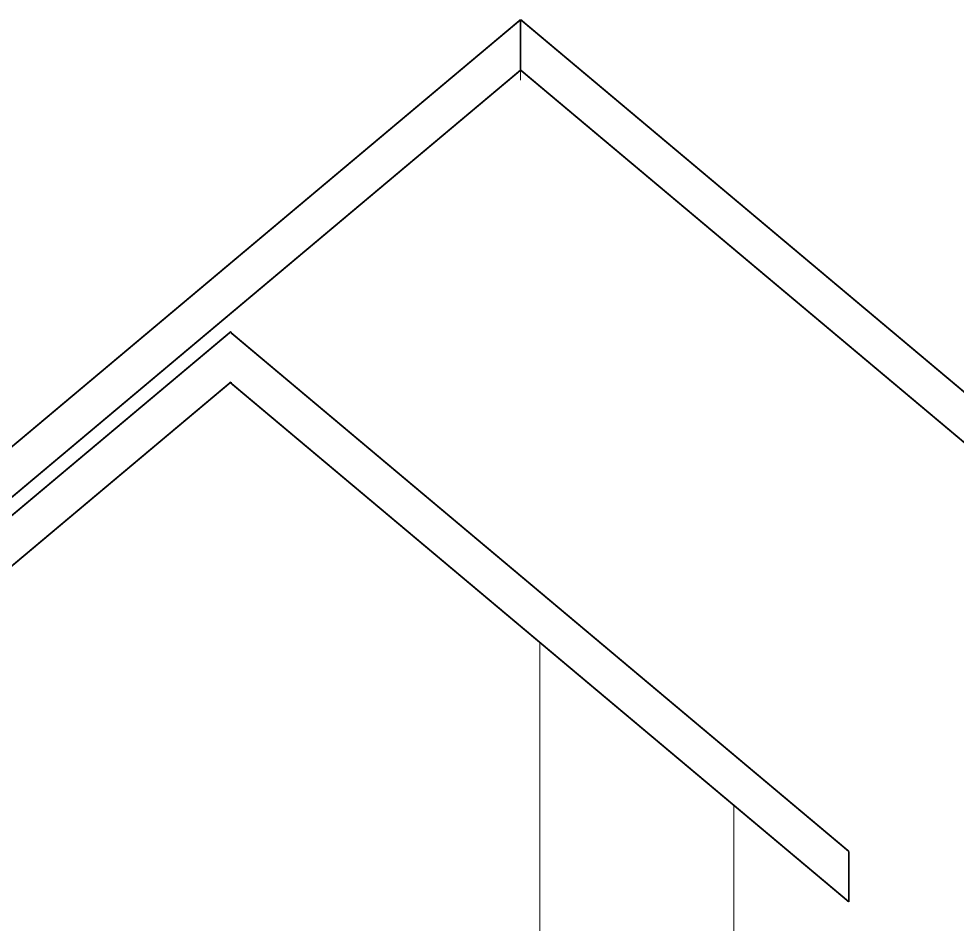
# Model space of a CAD drawing. Extents: x -27.1 to 14.4, y -13.6 to 27.5.
# Drawn here: x -19.332 to -14.472, y 12.444 to 17.131 of the extents above; entities that cross this region are included whole.
import ezdxf

# ---------------------------------------------------------------- set-up
doc = ezdxf.new("R2010")
doc.units = 0
doc.header["$MEASUREMENT"] = 0
doc.layers.add('CUBIERTAS', color=7, linetype='Continuous', lineweight=0, plot=False)
doc.layers.add('MUROS_EXTERIORES', color=7, linetype='Continuous', lineweight=0, plot=False)

msp = doc.modelspace()

# ---------------------------------------------------------------- linework, layer by layer
at = {"layer": 'CUBIERTAS', "color": 220, "linetype": 'Continuous', "const_width": 0.009}
for points in [[(-21.8649, 12.8208), (-16.7335, 17.1266)], [(-16.7335, 17.1266), (-11.2559, 12.5303)], [(-16.7335, 16.8655), (-16.7335, 17.1266)], [(-21.8649, 12.5598), (-16.7335, 16.8655)], [(-16.7335, 16.8655), (-11.2559, 12.2692)], [(-21.4406, 12.8209), (-18.2335, 15.512)], [(-18.2335, 15.506), (-18.2335, 15.512)], [(-18.2335, 15.506), (-15.0335, 12.8208)], [(-21.4406, 12.5598), (-18.2335, 15.2509)], [(-18.2335, 15.2449), (-18.2335, 15.2509)], [(-18.2335, 15.2449), (-15.0335, 12.5598)], [(-15.0335, 12.5598), (-15.0335, 12.8208)]]:
    msp.add_lwpolyline(points, dxfattribs=at)
at = {"layer": 'MUROS_EXTERIORES', "color": 7, "linetype": 'Continuous', "const_width": 0.005}
for points in [[(-16.7335, 16.8655), (-16.7335, 16.8123)], [(-16.7335, 16.8655), (-16.7335, 16.8123)], [(-16.6335, 10.1598), (-16.6335, 13.9023)], [(-15.6299, 13.0602), (-15.6299, 10.1598)]]:
    msp.add_lwpolyline(points, dxfattribs=at)

doc.saveas('drawing.dxf')
